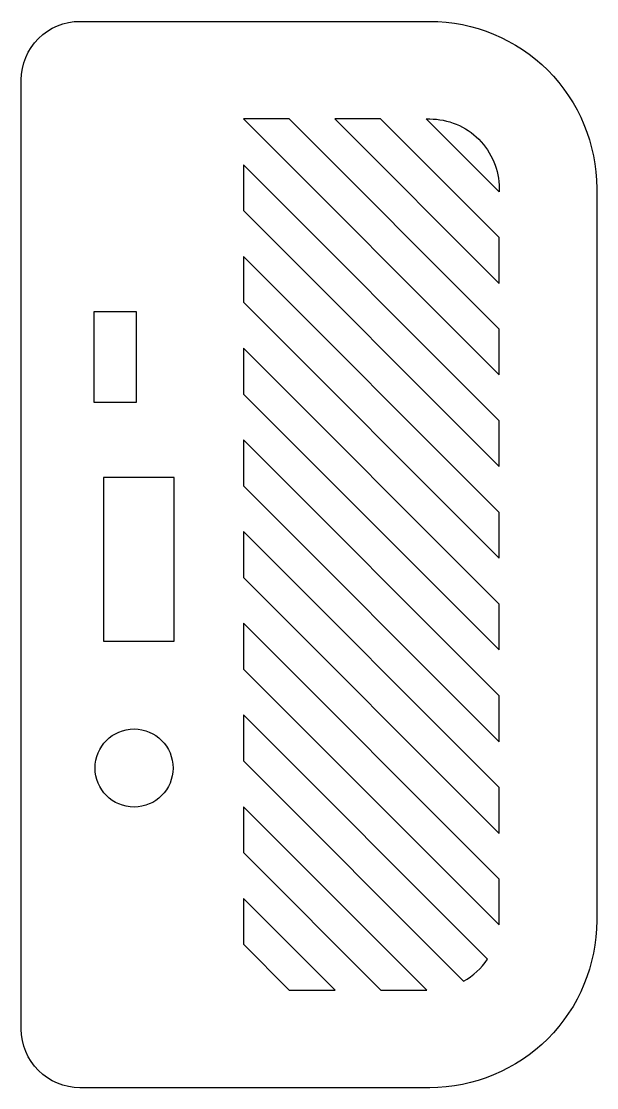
# Model space of a CAD drawing. Header units: inches. Extents: x 1.58 to 3.94, y 0.04 to 4.41.
import ezdxf

# ---------------------------------------------------------------- set-up
doc = ezdxf.new("R2010")
doc.units = ezdxf.units.IN
doc.layers.get('0').update_dxf_attribs({"linetype": 'CONTINUOUS'})

msp = doc.modelspace()

# ---------------------------------------------------------------- linework, layer by layer
for points in [[(3.9376, 0.7229, -0.414214), (3.2526, 0.0379), (1.8176, 0.0379, -0.414214), (1.5776, 0.2779), (1.5776, 4.1679, -0.414214), (1.8176, 4.4079), (3.2526, 4.4079, -0.414214), (3.9376, 3.7229)], [(3.2526, 4.0079, -0.414214), (3.5376, 3.7229), (3.5376, 3.7091), (3.2387, 4.0079)], [(2.4887, 1.7532), (3.537, 0.7049, 0.01583), (3.5376, 0.7229), (3.5376, 0.8922), (2.4887, 1.9411)], [(2.4887, 1.3774), (3.3918, 0.4743, 0.118267), (3.4895, 0.5645), (2.4887, 1.5653)]]:
    msp.add_lwpolyline(points, format="xyb", close=True)
for points in [[(3.5376, 3.1466), (2.6762, 4.0079), (2.4887, 4.0079), (3.5376, 2.9591)], [(3.5376, 3.5216), (3.0512, 4.0079), (2.8637, 4.0079), (3.5376, 3.3341)], [(2.4887, 3.6322), (3.5376, 2.5833), (3.5376, 2.7712), (2.4887, 3.8201)], [(2.4887, 3.2564), (3.5376, 2.2075), (3.5376, 2.3954), (2.4887, 3.4443)], [(1.8751, 3.2179), (1.8751, 2.8479), (2.0501, 2.8479), (2.0501, 3.2179)], [(2.4887, 2.8806), (3.5376, 1.8317), (3.5376, 2.0196), (2.4887, 3.0685)], [(2.4887, 2.5048), (3.5376, 1.4559), (3.5376, 1.6438), (2.4887, 2.6927)], [(1.9151, 2.5379), (1.9151, 1.8679), (2.2051, 1.8679), (2.2051, 2.5379)], [(2.4887, 2.129), (3.5376, 1.0801), (3.5376, 1.268), (2.4887, 2.3169)], [(2.4887, 1.0016), (3.0524, 0.4379), (3.2403, 0.4379), (2.4887, 1.1895)], [(2.4887, 0.6258), (2.6766, 0.4379), (2.8645, 0.4379), (2.4887, 0.8137)]]:
    msp.add_lwpolyline(points, close=True)
msp.add_circle((2.0401, 1.3479), 0.16)

doc.saveas('drawing.dxf')
